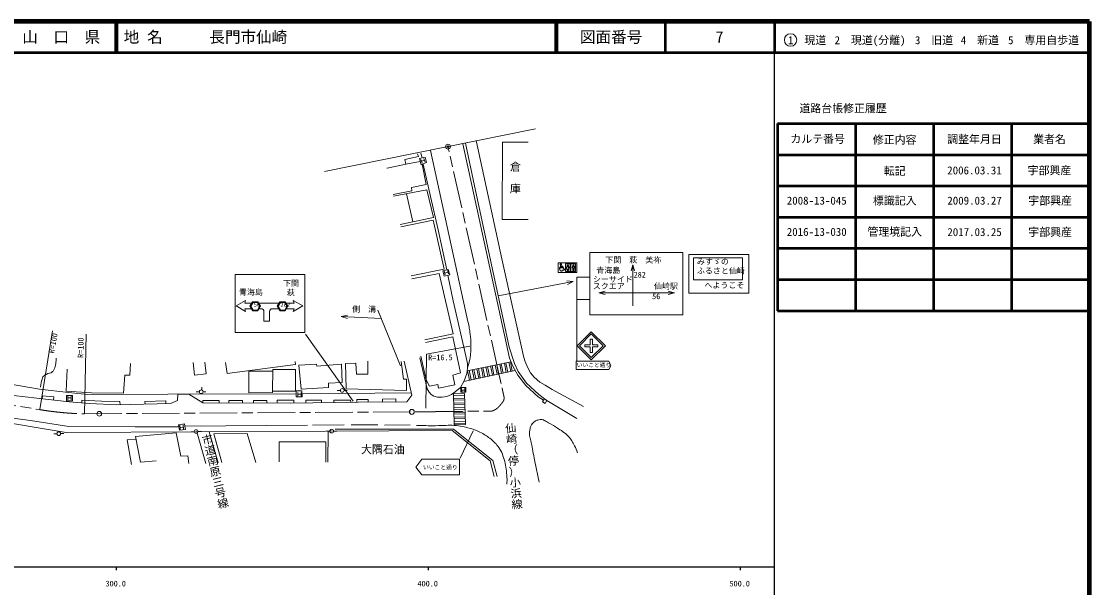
# Model space of a CAD drawing. Units: millimetres, scale not verified. Extents: x 40000 to 680000, y 20000 to 380000.
# Drawn here: x 337598 to 680000, y 198357 to 380000 of the extents above; entities that cross this region are included whole.
import ezdxf
from ezdxf.enums import TextEntityAlignment as Align

# ---------------------------------------------------------------- set-up
doc = ezdxf.new("R2010")
doc.units = ezdxf.units.MM
doc.header["$LTSCALE"] = 1000
doc.header["$PDMODE"] = 32
doc.header["$PDSIZE"] = 500
doc.linetypes.add('CHAIN', pattern=[18.5, 12, -1.5, 3.5, -1.5])
for name, color, linetype, lineweight in [('M-BGD', 7, 'Continuous', 13), ('M-BMK', 2, 'CHAIN', 13), ('M-BMK-OTRS', 5, 'Continuous', 13), ('M-STR-STRC', 7, 'Continuous', 13), ('M-TTL', 2, 'Continuous', 140), ('M-TTL-BAND', 7, 'Continuous', 25), ('M-TTL-FRAM', 2, 'Continuous', 50), ('M-TTL-LINE', 7, 'Continuous', 50), ('M-TTL-TXT', 7, 'Continuous', 13)]:
    doc.layers.add(name, color=color, linetype=linetype, lineweight=lineweight)
doc.layers.add('M-OTRS', color=6, linetype='Continuous')
doc.styles.add('@ＭＳ 明朝', font='')
doc.styles.add('ＭＳ ゴシック', font='')
doc.styles.add('ＭＳ 明朝', font='')
doc.styles.get('@ＭＳ 明朝').set_extended_font_data('@MS Mincho')
doc.styles.get('ＭＳ ゴシック').set_extended_font_data('MS Gothic')
doc.styles.get('ＭＳ 明朝').set_extended_font_data('MS Mincho')

msp = doc.modelspace()

# ---------------------------------------------------------------- linework, layer by layer
at = {"layer": 'M-BGD'}
for p, q in [((434747, 331789), (502420, 345507)), ((491804, 341225), (491729, 316467)), ((491804, 341225), (500087, 341200)), ((465216, 336006), (467014, 336442)), ((465700, 334008), (465216, 336006)), ((465655, 337691), (466044, 336206)), ((465658, 335716), (466024, 334532)), ((466975, 334791), (466613, 335960)), ((467014, 336442), (467450, 334708)), ((480737, 283752), (468754, 338564)), ((466421, 334307), (465700, 334008)), ((465831, 335156), (466772, 335447)), ((467450, 334708), (466421, 334307)), ((463110, 315700), (461050, 324701)), ((491729, 316467), (500012, 316441)), ((473104, 299869), (473442, 298725)), ((473278, 299278), (474320, 299585)), ((474190, 300039), (474487, 299000)), ((440118, 285326), (442142, 285786)), ((452893, 284721), (440118, 285326)), ((440118, 285326), (442089, 284676)), ((459117, 269497), (451831, 287318)), ((343503, 255449), (347579, 280726)), ((357810, 254105), (358410, 279649)), ((467447, 273249), (481362, 275840)), ((467447, 273249), (467185, 255964)), ((480477, 267950), (494567, 270800)), ((493871, 270659), (494461, 267726)), ((494361, 270758), (494950, 267830)), ((410470, 267818), (410455, 260898)), ((418145, 267776), (410470, 267818)), ((418136, 261351), (418146, 268352)), ((425468, 268312), (418146, 268352)), ((425458, 261341), (425468, 268312)), ((479435, 264519), (495876, 268028)), ((480639, 267982), (481257, 264908)), ((481129, 268082), (481746, 265012)), ((482109, 268280), (482724, 265221)), ((482599, 268379), (483213, 265325)), ((483579, 268577), (484191, 265534)), ((484069, 268676), (484680, 265638)), ((485049, 268875), (485658, 265847)), ((485540, 268974), (486147, 265951)), ((486520, 269172), (487125, 266160)), ((487010, 269271), (487614, 266264)), ((487990, 269470), (488592, 266473)), ((488480, 269569), (489081, 266578)), ((489460, 269767), (490059, 266786)), ((489950, 269866), (490549, 266891)), ((490930, 270064), (491527, 267099)), ((491420, 270163), (492016, 267204)), ((492401, 270362), (492994, 267412)), ((492891, 270461), (493483, 267517)), ((394648, 261206), (393650, 261147)), ((395459, 262698), (395425, 261775)), ((395847, 261168), (396761, 261157)), ((410455, 260898), (418136, 260939)), ((418136, 260939), (418136, 261351)), ((418136, 261351), (425458, 261341)), ((426239, 261002), (426239, 259786)), ((426239, 260394), (427296, 260394)), ((427296, 259786), (427296, 261002)), ((427553, 260550), (462557, 260850)), ((439853, 261619), (438853, 261625)), ((442053, 261604), (441053, 261610)), ((479638, 260605), (476070, 260507)), ((476070, 260507), (476343, 250578)), ((478433, 261021), (478421, 262571)), ((478647, 262371), (478733, 261175)), ((478697, 261669), (479748, 261701)), ((479910, 250675), (479638, 260605)), ((479748, 261701), (479727, 262388)), ((479748, 261701), (479764, 261175)), ((344329, 259908), (344225, 258938)), ((347991, 259516), (344329, 259908)), ((347887, 258546), (347991, 259516)), ((352458, 259815), (352458, 258607)), ((352458, 259211), (353533, 259211)), ((353533, 259815), (353533, 258607)), ((356926, 257623), (357008, 258486)), ((369235, 257011), (369207, 258100)), ((383915, 258277), (377216, 258102)), ((377216, 258102), (377239, 257221)), ((383938, 257396), (383915, 258277)), ((395795, 257590), (395795, 258431)), ((395795, 258431), (400951, 258427)), ((400951, 258427), (400950, 257586)), ((404108, 257583), (404108, 258364)), ((404108, 258364), (408509, 258360)), ((408509, 258360), (408509, 257580)), ((411976, 257577), (411976, 258383)), ((411976, 258383), (416269, 258379)), ((416269, 258379), (416268, 257574)), ((419607, 257571), (419608, 258446)), ((419608, 258446), (424937, 258442)), ((424937, 258442), (424937, 257581)), ((428820, 258449), (433787, 258504)), ((428829, 257624), (428820, 258449)), ((433787, 258504), (433796, 257680)), ((437717, 258442), (443142, 258503)), ((437725, 257724), (437717, 258442)), ((443142, 258503), (443151, 257785)), ((445148, 258667), (448755, 258708)), ((445158, 257807), (445148, 258667)), ((448755, 258708), (448764, 257845)), ((453346, 258866), (457624, 258910)), ((453356, 257893), (453346, 258866)), ((457624, 258910), (457634, 257937)), ((479651, 260105), (476084, 260008)), ((479679, 259106), (476112, 259008)), ((479692, 258606), (476125, 258508)), ((479720, 257606), (476153, 257509)), ((479733, 257106), (476166, 257009)), ((504968, 258452), (504671, 258002)), ((504671, 258002), (505471, 257474)), ((504968, 258452), (505267, 258906)), ((505471, 257474), (506073, 258386)), ((479761, 256107), (476194, 256009)), ((479774, 255607), (476207, 255509)), ((479802, 254607), (476235, 254510)), ((479816, 254108), (476248, 254010)), ((388002, 250626), (388278, 248823)), ((388365, 250543), (388538, 249107)), ((389418, 250530), (389603, 249209)), ((390002, 250116), (429342, 250455)), ((390156, 249111), (390002, 250116)), ((430959, 250516), (441094, 250576)), ((443256, 250622), (451829, 250607)), ((454022, 250514), (462239, 250545)), ((479843, 253108), (476276, 253010)), ((479857, 252608), (476290, 252510)), ((479884, 251609), (476317, 251511)), ((479898, 251109), (476331, 251011)), ((476343, 250578), (479910, 250675)), ((347982, 247735), (348981, 247743)), ((350181, 247753), (351181, 247761)), ((388278, 248823), (390156, 249111)), ((388462, 249736), (389512, 249862)), ((393020, 248383), (392022, 248308)), ((396734, 238212), (393877, 248319)), ((395214, 248547), (394216, 248472)), ((400702, 238407), (397814, 248343)), ((436472, 248570), (435472, 248565)), ((435795, 238608), (435975, 248321)), ((438672, 248578), (437672, 248574)), ((371519, 245727), (374384, 246019)), ((372915, 237896), (371519, 245727)), ((420214, 245122), (420197, 238693)), ((435189, 245084), (420214, 245122)), ((435173, 238655), (435189, 245084)), ((502138, 238852), (503532, 232235))]:
    msp.add_line(p, q, dxfattribs=at)
for points in [[(479144, 340726), (494076, 272018), (495132, 269400), (496723, 266465), (499287, 263145), (503241, 259592), (504968, 258452)], [(515638, 252588), (506073, 258386), (505267, 258906), (503455, 260302), (499469, 263998), (496877, 267702), (495621, 270282), (493907, 275443), (492146, 284038), (488835, 299471), (482829, 327204), (479907, 340939)], [(517768, 256432), (507767, 261968), (505454, 263327), (503761, 264299), (501967, 265844), (500818, 267308), (499884, 268851), (498922, 271078), (498510, 272570), (491634, 303778), (483332, 341741)], [(464612, 337534), (464860, 336642), (460500, 335674), (460809, 334239)], [(454727, 332887), (454837, 332955), (460809, 334239), (465447, 335050)], [(466045, 334151), (467296, 327644), (462631, 326696), (462776, 325636), (456731, 324410)], [(466435, 334184), (468775, 323804), (471162, 313113), (473958, 300322)], [(456888, 323879), (467607, 325997), (469679, 317071), (458959, 314834)], [(459177, 314129), (469635, 316234), (473111, 300509), (462484, 298327)], [(462716, 297417), (471508, 299170), (475970, 279719), (466917, 277812)], [(474258, 298540), (476044, 290328), (479378, 275529), (480590, 270268), (480590, 268716), (480336, 267001), (479525, 264684), (478343, 262507), (476605, 261116), (475424, 260352), (473987, 259703), (472435, 259495), (470999, 259471), (469794, 259796), (468913, 260329), (468334, 261070), (467662, 262182), (465316, 272069)], [(467131, 276964), (475907, 278830), (478387, 267246), (475843, 266524), (476574, 263373), (471281, 262292), (471034, 263568), (468398, 263012), (467379, 265064), (465669, 272602)], [(391271, 260411), (395794, 257590), (423789, 257568), (445527, 257811), (461171, 257974), (462716, 260126), (460338, 270956)], [(392706, 270601), (393066, 266555), (396835, 266894), (396392, 270653)], [(403034, 270625), (403549, 267039), (425447, 269889), (425339, 270924)], [(448621, 270962), (448621, 266792), (445027, 266781), (444749, 270324), (441464, 270303), (441742, 262109), (461081, 261615), (461081, 265219), (460113, 265219), (459330, 270891)], [(320443, 268205), (321395, 264214), (323635, 262206), (327958, 261357), (335125, 259967), (342554, 259117), (352934, 258005), (359560, 257372), (368240, 256985), (385385, 257433), (387625, 258437), (387732, 260399)], [(320443, 268205), (321619, 268205), (324036, 265299), (343436, 262045), (352750, 260995), (358804, 260315), (384576, 260389), (425676, 260528)], [(352268, 268412), (351925, 261415), (360106, 260823), (370352, 260710), (370722, 266556), (372390, 266546), (372575, 270242)], [(478421, 262573), (480016, 262566), (480016, 261034), (478433, 261021)], [(357008, 258486), (363315, 258158), (369207, 258100)], [(326194, 242337), (324921, 250359), (328307, 253553), (340490, 251938), (352793, 250062), (374039, 249969), (388110, 249920)], [(326933, 252257), (351965, 248070), (435102, 248564)], [(390002, 250116), (389916, 250920), (388002, 250626)], [(380758, 239017), (375767, 238640), (374232, 246829), (387179, 248065), (388763, 240490), (390946, 240629), (391327, 238188)], [(401799, 238531), (399250, 247706), (409954, 247845), (412704, 238484)], [(489176, 233983), (487874, 239068), (475712, 248729), (435102, 248564)], [(438147, 249154), (476113, 249234), (488713, 239104), (490057, 233983)]]:
    msp.add_lwpolyline(points, dxfattribs=at)
for points in [[(473958, 300322), (472678, 300017), (473110, 298280), (474929, 298692), (474442, 300442)], [(432224, 270060), (426581, 269737), (427288, 262050), (436025, 262570), (436066, 263898), (440453, 264197), (440175, 270015), (432256, 269438)], [(425676, 260528), (425696, 261434), (427543, 261434), (427563, 259615), (425689, 259601)], [(352054, 259970), (353945, 259970), (353945, 258314), (352054, 258314)]]:
    msp.add_lwpolyline(points, close=True, dxfattribs=at)
for centre, radius in [((474333, 339813), 789), ((395248, 261201), 600), ((440453, 261614), 600), ((362568, 254134), 758), ((462758, 254739), 793), ((349581, 247748), 600), ((393618, 248428), 600), ((437072, 248572), 600)]:
    msp.add_circle(centre, radius, dxfattribs=at)
for points, knots in [([(480590, 268716), (480989, 270038), (481121, 270437), (481324, 271571), (481492, 272508), (481549, 273041), (481622, 273991), (481690, 274861), (481721, 275352), (481705, 276225), (481680, 277580), (481596, 278339), (481437, 279685), (481249, 281286), (481126, 281837), (480737, 283752)], [0, 0, 0, 0, 1, 1, 1, 2, 2, 2, 3, 3, 3, 4, 4, 4, 5, 5, 5, 5]), ([(343730, 262643), (343931, 263885), (343947, 264282), (344279, 265280), (344369, 265550), (344366, 265730), (344526, 265966), (344811, 266385), (345115, 266501), (345549, 266762), (346295, 267213), (346990, 267027), (347595, 267655), (347844, 267914), (347953, 268098), (348089, 268431), (348370, 269117), (348496, 269524), (348610, 270257), (348714, 270920), (348715, 271190), (348700, 271973)], [0, 0, 0, 0, 1, 1, 1, 2, 2, 2, 3, 3, 3, 4, 4, 4, 5, 5, 5, 6, 6, 6, 7, 7, 7, 7]), ([(464299, 250361), (467669, 250312), (468545, 250291), (471265, 250315), (473251, 250332), (474366, 250539), (476347, 250408), (478357, 250275), (479479, 250010), (481413, 249450), (482889, 249023), (483722, 248743), (485074, 248014), (486344, 247329), (487023, 246866), (488132, 245944), (489212, 245047), (489810, 244496), (490619, 243349), (491721, 241787), (491959, 240667), (492519, 238839), (492804, 237908), (492793, 237345), (492936, 236383), (493091, 235344), (493207, 234761), (493245, 233711), (493276, 232848), (493265, 232533), (493199, 231502)], [0, 0, 0, 0, 1, 1, 1, 2, 2, 2, 3, 3, 3, 4, 4, 4, 5, 5, 5, 6, 6, 6, 7, 7, 7, 8, 8, 8, 9, 9, 9, 10, 10, 10, 10]), ([(515884, 241553), (515492, 242629), (515346, 242962), (514916, 243826), (514290, 245086), (513893, 245793), (512981, 246864), (512387, 247560), (511941, 247850), (511199, 248387), (510826, 248658), (510590, 248769), (510200, 249016), (509087, 249719), (508498, 250169), (507358, 250828), (506769, 251168), (506427, 251336), (505824, 251652), (505343, 251904), (505105, 252138), (504578, 252270), (504313, 252336), (504150, 252308), (503878, 252280), (503572, 252249), (503399, 252218), (503106, 252125), (502733, 252008), (502521, 251924), (502199, 251703), (501810, 251436), (501645, 251213), (501345, 250849), (501065, 250509), (500886, 250315), (500737, 249901), (500661, 249690), (500672, 249557), (500634, 249335), (500557, 248877), (500484, 248624), (500449, 248161), (500408, 247614), (500473, 247304), (500542, 246761), (500634, 246030), (500818, 245645), (500984, 244928), (501530, 242575), (501630, 241777), (502138, 238852)], [0, 0, 0, 0, 1, 1, 1, 2, 2, 2, 3, 3, 3, 4, 4, 4, 5, 5, 5, 6, 6, 6, 7, 7, 7, 8, 8, 8, 9, 9, 9, 10, 10, 10, 11, 11, 11, 12, 12, 12, 13, 13, 13, 14, 14, 14, 15, 15, 15, 16, 16, 16, 17, 17, 17, 17])]:
    msp.add_open_spline(points, degree=3, knots=knots, dxfattribs=at)
at = {"layer": 'M-BMK'}
for p, q in [((490871, 265980), (474333, 339813)), ((324005, 258566), (343503, 255449)), ((357810, 254105), (467214, 254766))]:
    msp.add_line(p, q, dxfattribs=at)
msp.add_arc((359984, 354082), 100000, 260.51397, 268.75426, dxfattribs=at)
msp.add_open_spline([(467214, 254766), (476872, 254883), (479321, 254944), (487082, 254949), (487456, 254949), (487667, 254923), (488040, 254949), (488223, 254961), (488329, 254964), (488503, 255021), (488958, 255169), (489212, 255278), (489615, 255536), (490062, 255822), (490269, 256047), (490645, 256421), (490807, 256582), (490885, 256683), (491036, 256854), (491263, 257110), (491403, 257242), (491613, 257513), (491780, 257728), (491874, 257850), (492009, 258086), (492115, 258272), (492190, 258375), (492241, 258584), (492310, 258864), (492382, 259028), (492350, 259315), (492344, 259366), (492332, 259393), (492321, 259443), (492171, 260119), (492087, 260498), (491937, 261174), (491521, 263051), (491391, 263637), (490871, 265980)], degree=3, knots=[0, 0, 0, 0, 1, 1, 1, 2, 2, 2, 3, 3, 3, 4, 4, 4, 5, 5, 5, 6, 6, 6, 7, 7, 7, 8, 8, 8, 9, 9, 9, 10, 10, 10, 11, 11, 11, 12, 12, 12, 13, 13, 13, 13], dxfattribs=at)
at = {"layer": 'M-BMK-OTRS'}
msp.add_line((391271, 260411), (387732, 260399), dxfattribs=at)
at = {"layer": 'M-OTRS'}
msp.add_point((474333, 339813), dxfattribs=at)
at = {"layer": 'M-STR-STRC'}
for p, q in [((519791, 285874), (519791, 305838)), ((551581, 292851), (551581, 305233)), ((551581, 305233), (570805, 305233)), ((570805, 305233), (570805, 292851)), ((509659, 299426), (509659, 302551)), ((512024, 299769), (512024, 302272)), ((512303, 301004), (512410, 301512)), ((512555, 301486), (512359, 300559)), ((512410, 301512), (512547, 301483)), ((512441, 300975), (512547, 301483)), ((512892, 301485), (512555, 301486)), ((512892, 301485), (513076, 300559)), ((512893, 301485), (513029, 301521)), ((512893, 301485), (513028, 300983)), ((513029, 301521), (513164, 301020)), ((513534, 299948), (513534, 302050)), ((514099, 301004), (514205, 301512)), ((514205, 301512), (514343, 301483)), ((514236, 300975), (514343, 301483)), ((514309, 300040), (514309, 301486)), ((514741, 301485), (514309, 301486)), ((514705, 301485), (514841, 301521)), ((514705, 301485), (514840, 300983)), ((514741, 301485), (514741, 300040)), ((514841, 301521), (514976, 301020)), ((533617, 301933), (533061, 299933)), ((533617, 288734), (533617, 301933)), ((533617, 301933), (534172, 299933)), ((553006, 297124), (553006, 304137)), ((553006, 304137), (568738, 304137)), ((568738, 304137), (568738, 297124)), ((406115, 298851), (406115, 280193)), ((510415, 301210), (510441, 301108)), ((511242, 300921), (510561, 300921)), ((510709, 301292), (510740, 301065)), ((510740, 301065), (511347, 301065)), ((511304, 300286), (511382, 300218)), ((511347, 301065), (511668, 300427)), ((512441, 300975), (512303, 301004)), ((513076, 300559), (512359, 300559)), ((512514, 300040), (512514, 300559)), ((512710, 300040), (512514, 300040)), ((512710, 300559), (512710, 300040)), ((512809, 300040), (512809, 300559)), ((513005, 300040), (512809, 300040)), ((513005, 300559), (513005, 300040)), ((513164, 301020), (513028, 300983)), ((514236, 300975), (514099, 301004)), ((514506, 300040), (514309, 300040)), ((514506, 300682), (514506, 300040)), ((514506, 300682), (514544, 300682)), ((514544, 300040), (514544, 300682)), ((514741, 300040), (514544, 300040)), ((514976, 301020), (514840, 300983)), ((519791, 297980), (515676, 297980)), ((515676, 297980), (515676, 290799)), ((490452, 291933), (514452, 296563)), ((514452, 296563), (512383, 296730)), ((514452, 296563), (512593, 295639)), ((568738, 297124), (553006, 297124)), ((522720, 292939), (524720, 293495)), ((522720, 292939), (546956, 292939)), ((522720, 292939), (524720, 292384)), ((546956, 292939), (544956, 293495)), ((546956, 292939), (544956, 292384)), ((570805, 292851), (551581, 292851)), ((406405, 288707), (409484, 290484)), ((409484, 286929), (406405, 288707)), ((409230, 289603), (409484, 290484)), ((411419, 289603), (409230, 289603)), ((409230, 287810), (411272, 287810)), ((409230, 287810), (409484, 286929)), ((411297, 287810), (411272, 287810)), ((413257, 287385), (413959, 288601)), ((413413, 287115), (414271, 288601)), ((413692, 289603), (417120, 289603)), ((414456, 287810), (413814, 287810)), ((417120, 289603), (420168, 289603)), ((418027, 287810), (420046, 287810)), ((422006, 287385), (422708, 288601)), ((422162, 287115), (423020, 288601)), ((422441, 289603), (425011, 289603)), ((425011, 287810), (422563, 287810)), ((425011, 289603), (424757, 290484)), ((427836, 288707), (424757, 290484)), ((424757, 286929), (427836, 288707)), ((425011, 287810), (424757, 286929)), ((519791, 290799), (515676, 290799)), ((515676, 290799), (515676, 271015)), ((415345, 286921), (415345, 286068)), ((415345, 286068), (415345, 283796)), ((417138, 286921), (417138, 286068)), ((417138, 286068), (417138, 283796)), ((549631, 285874), (519791, 285874)), ((415345, 283796), (417138, 283796)), ((428708, 279672), (443910, 258133)), ((515382, 270994), (515382, 268383)), ((515382, 270994), (525873, 270994)), ((515382, 268383), (525873, 268383)), ((482437, 248692), (478278, 239919)), ((466009, 239538), (464009, 237038)), ((464009, 237038), (466009, 234538)), ((466009, 239538), (473636, 239538)), ((473636, 239538), (478009, 239538)), ((478009, 234538), (478009, 239538)), ((466009, 234538), (473647, 234538)), ((473647, 234538), (478009, 234538))]:
    msp.add_line(p, q, dxfattribs=at)
for points in [[(519791, 305838), (549631, 305838), (549631, 285874)], [(509659, 302551), (515598, 302551), (515598, 299426), (509659, 299426)], [(510561, 300921), (510434, 301855), (510443, 301856)], [(510606, 301878), (510629, 301881), (510691, 301423)], [(510691, 301423), (511173, 301423), (511173, 301292), (510709, 301292)], [(512024, 302272), (515231, 302272), (515231, 299769), (512024, 299769)], [(513534, 302050), (513722, 302050), (513722, 299948), (513534, 299948)], [(406115, 298851), (428466, 298851), (428466, 280193), (406115, 280193)], [(511708, 300347), (511567, 300276), (511242, 300921)], [(511668, 300427), (511791, 300489), (511831, 300409), (511641, 300313)], [(414271, 288601), (413413, 290086), (411698, 290086), (410841, 288601), (411698, 287115), (413413, 287115)], [(413959, 288601), (413257, 289816), (411854, 289816), (411152, 288601), (411854, 287385), (413257, 287385)], [(423020, 288601), (422162, 290086), (420447, 290086), (419589, 288601), (420447, 287115), (422162, 287115)], [(422708, 288601), (422006, 289816), (420603, 289816), (419901, 288601), (420603, 287385), (422006, 287385)], [(525873, 270994), (526563, 269540), (525873, 268383)]]:
    msp.add_lwpolyline(points, dxfattribs=at)
for points in [[(515778, 275928), (520278, 280428), (524778, 275928), (520278, 271428)], [(516485, 275928), (520278, 279721), (524071, 275928), (520278, 272135)], [(520631, 275575), (522399, 275575), (522399, 276282), (520631, 276282), (520631, 278049), (519924, 278049), (519924, 276282), (518156, 276282), (518156, 275575), (519924, 275575), (519924, 273807), (520631, 273807)]]:
    msp.add_lwpolyline(points, close=True, dxfattribs=at)
for centre in [(512721, 301696), (514516, 301696)]:
    msp.add_circle(centre, 212, dxfattribs=at)
for centre, radius, start, end in [((510498, 302065), 216, 300.1152, 255.36085), ((510764, 300583), 718, 119.1057, 329.44884), ((510764, 300583), 616, 121.56089, 331.19308), ((414456, 286921), 889, 0, 90), ((418027, 286921), 889, 90, 180)]:
    msp.add_arc(centre, radius, start, end, dxfattribs=at)
at = {"layer": 'M-TTL'}
for p, q in [((680000, 380000), (40000, 380000)), ((680000, 20000), (680000, 380000))]:
    msp.add_line(p, q, dxfattribs=at)
at = {"layer": 'M-TTL-BAND'}
for p, q in [((579000, 20000), (579000, 370000)), ((40000, 205000), (579000, 205000)), ((368000, 205000), (368000, 204000)), ((468000, 205000), (468000, 204000)), ((568000, 205000), (568000, 204000))]:
    msp.add_line(p, q, dxfattribs=at)
at = {"layer": 'M-TTL-FRAM'}
for p, q in [((580000, 347197), (580000, 287197)), ((580000, 347197), (680000, 347197)), ((580000, 287197), (680000, 287197))]:
    msp.add_line(p, q, dxfattribs=at)
at = {"layer": 'M-TTL-LINE'}
for p, q in [((367750, 380000), (367750, 370000)), ((368250, 380000), (368250, 370000)), ((508747, 380000), (508747, 370000)), ((509247, 380000), (509247, 370000)), ((543997, 380000), (543997, 370000)), ((579000, 380000), (579000, 370000)), ((40000, 370000), (680000, 370000)), ((605000, 347197), (605000, 287197)), ((630000, 347197), (630000, 287197)), ((655000, 347197), (655000, 287197)), ((580000, 337197), (680000, 337197)), ((580000, 327197), (680000, 327197)), ((580000, 317197), (680000, 317197)), ((580000, 307197), (680000, 307197)), ((580000, 297197), (680000, 297197))]:
    msp.add_line(p, q, dxfattribs=at)
at = {"layer": 'M-TTL-TXT'}
msp.add_circle((584147, 374034), 2000, dxfattribs=at)

# ---------------------------------------------------------------- texts
at = {"layer": 'M-BGD'}
for s, height, rotation, style, p in [('倉\u3000庫', 2566, 270, '@ＭＳ 明朝', (493807, 335167)), ('R=100', 1833, 79.081, 'ＭＳ 明朝', (348576, 273284)), ('R=100', 1833, 89.389, 'ＭＳ 明朝', (358034, 272048)), ('仙崎（停）小浜線', 2566, 274.749, '@ＭＳ 明朝', (492180, 251146)), ('市道南原三号線', 2566, 283.646, '@ＭＳ 明朝', (394785, 247086))]:
    msp.add_text(s, height=height, rotation=rotation, dxfattribs=dict(at, style=style)).set_placement(p, align=Align.BOTTOM_LEFT)
at = {"layer": 'M-BGD', "style": 'ＭＳ 明朝'}
for s, height, p in [('側\u3000溝', 1833, (443602, 286227)), ('R=16.5', 1833, (467990, 270748)), ('大隅石油', 2566, (446472, 240640))]:
    msp.add_text(s, height=height, dxfattribs=at).set_placement(p, align=Align.BOTTOM_LEFT)
at = {"layer": 'M-STR-STRC'}
for s, height, style, p in [('青海島', 1833, 'ＭＳ 明朝', (521890, 298680)), ('下関\u3000萩\u3000美祢', 1833, 'ＭＳ 明朝', (524749, 302001)), ('みすゞの', 1833, 'ＭＳ ゴシック', (554105, 301482)), ('シーサイド', 1833, 'ＭＳ 明朝', (520783, 295799)), ('282', 1833, 'ＭＳ 明朝', (533843, 297276)), ('ふるさと仙崎', 1833, 'ＭＳ ゴシック', (554105, 298519)), ('下関', 1833, 'ＭＳ ゴシック', (421462, 294515)), ('スクエア', 1833, 'ＭＳ 明朝', (520738, 293582)), ('仙崎駅', 1833, 'ＭＳ 明朝', (540351, 293622)), ('へようこそ', 1833, 'ＭＳ ゴシック', (556526, 293900)), ('青海島', 1833, 'ＭＳ ゴシック', (407338, 291701)), ('萩', 1833, 'ＭＳ ゴシック', (422689, 291552)), ('56', 1833, 'ＭＳ 明朝', (539773, 290337)), ('56', 1320, 'ＭＳ ゴシック', (412086, 288072)), ('282', 1320, 'ＭＳ ゴシック', (420634, 288072)), ('いいこと通り', 1320, 'ＭＳ 明朝', (515578, 268718))]:
    msp.add_text(s, height=height, dxfattribs=dict(at, style=style)).set_placement(p, align=Align.BOTTOM_LEFT)
at = {"layer": 'M-STR-STRC', "style": 'ＭＳ ゴシック'}
msp.add_text('いいこと通り', height=1320, dxfattribs=at).set_placement((466338, 236951), align=Align.MIDDLE_LEFT)
at = {"layer": 'M-TTL-BAND', "style": 'ＭＳ ゴシック'}
for s, p in [('300.0', (367844, 198195)), ('400.0', (467844, 198195)), ('500.0', (567844, 198195))]:
    msp.add_text(s, height=1833, dxfattribs=at).set_placement(p, align=Align.BOTTOM_CENTER)
at = {"layer": 'M-TTL-TXT', "style": 'ＭＳ ゴシック'}
for s, height, p in [('山\u3000口\u3000県', 3666, (350375, 375000)), ('図面番号', 3666, (526622, 375000)), ('7', 3666, (561372, 375000)), ('1\u3000現道', 2566, (589448, 373958)), ('2\u3000現道(分離)', 2566, (609619, 373958)), ('3\u3000旧道', 2566, (630121, 373958)), ('4\u3000新道', 2566, (644824, 373958)), ('5\u3000専用自歩道', 2566, (665228, 373958)), ('道路台帳修正履歴', 2566, (600968, 352113)), ('カルテ番号', 2566, (592839, 342277)), ('修正内容', 2566, (617509, 342023)), ('調整年月日', 2566, (643089, 342197)), ('業者名', 2566, (667134, 342197)), ('転記', 2566, (617509, 332023)), ('2006.03.31', 2566, (643089, 332197)), ('宇部興産', 2566, (667134, 332197))]:
    msp.add_text(s, height=height, dxfattribs=at).set_placement(p, align=Align.MIDDLE_CENTER)
msp.add_text('地 名      長門市仙崎', height=3666, dxfattribs=at).set_placement((370380, 375000), align=Align.MIDDLE_LEFT)
for s, p in [('2008-13-045', (592533, 320442)), ('標識記入', (617533, 320442)), ('2016-13-030', (592533, 310418)), ('管理境記入', (617533, 310460))]:
    msp.add_text(s, height=2566, dxfattribs=at).set_placement(p, align=Align.BOTTOM_CENTER)
for s, p in [('2009.03.27', (634390, 320442)), ('宇部興産', (660346, 320442)), ('2017.03.25', (634390, 310365)), ('宇部興産', (660346, 310365))]:
    msp.add_text(s, height=2566, dxfattribs=at).set_placement(p, align=Align.BOTTOM_LEFT)

doc.saveas('drawing.dxf')
